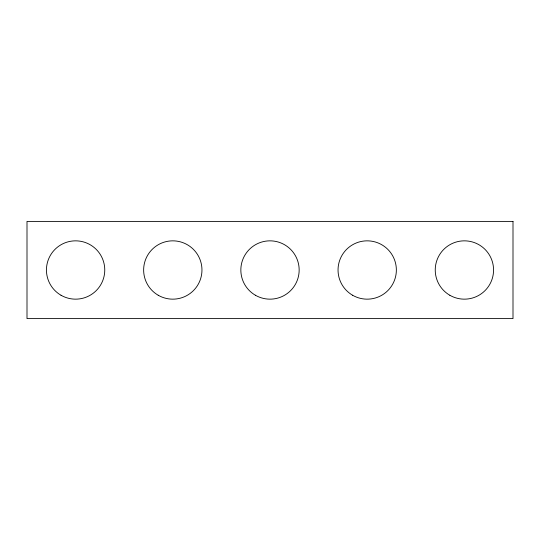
<?xml version="1.0" encoding="UTF-8"?>
<svg xmlns="http://www.w3.org/2000/svg" width="540" height="540" viewBox="0 0 540 540"><rect width="100%" height="100%" fill="white"/><g stroke="black" fill="none" stroke-linecap="round" stroke-linejoin="round"><path stroke-width="0.81" d="M513 221.4L27 221.4L27 318.6L513 318.6L513 221.4M61.02 295.252A29.16 29.16 0 0 0 104.76 270A29.16 29.16 0 0 0 61.02 244.748A29.16 29.16 0 0 0 61.02 295.252M158.22 295.252A29.16 29.16 0 0 0 201.96 270A29.16 29.16 0 0 0 158.22 244.748A29.16 29.16 0 0 0 158.22 295.252M255.42 295.252A29.16 29.16 0 0 0 299.16 270A29.16 29.16 0 0 0 255.42 244.748A29.16 29.16 0 0 0 255.42 295.252M352.62 295.252A29.16 29.16 0 0 0 396.36 270A29.16 29.16 0 0 0 352.62 244.748A29.16 29.16 0 0 0 352.62 295.252M449.82 295.252A29.16 29.16 0 0 0 493.56 270A29.16 29.16 0 0 0 449.82 244.748A29.16 29.16 0 0 0 449.82 295.252"/></g></svg>
